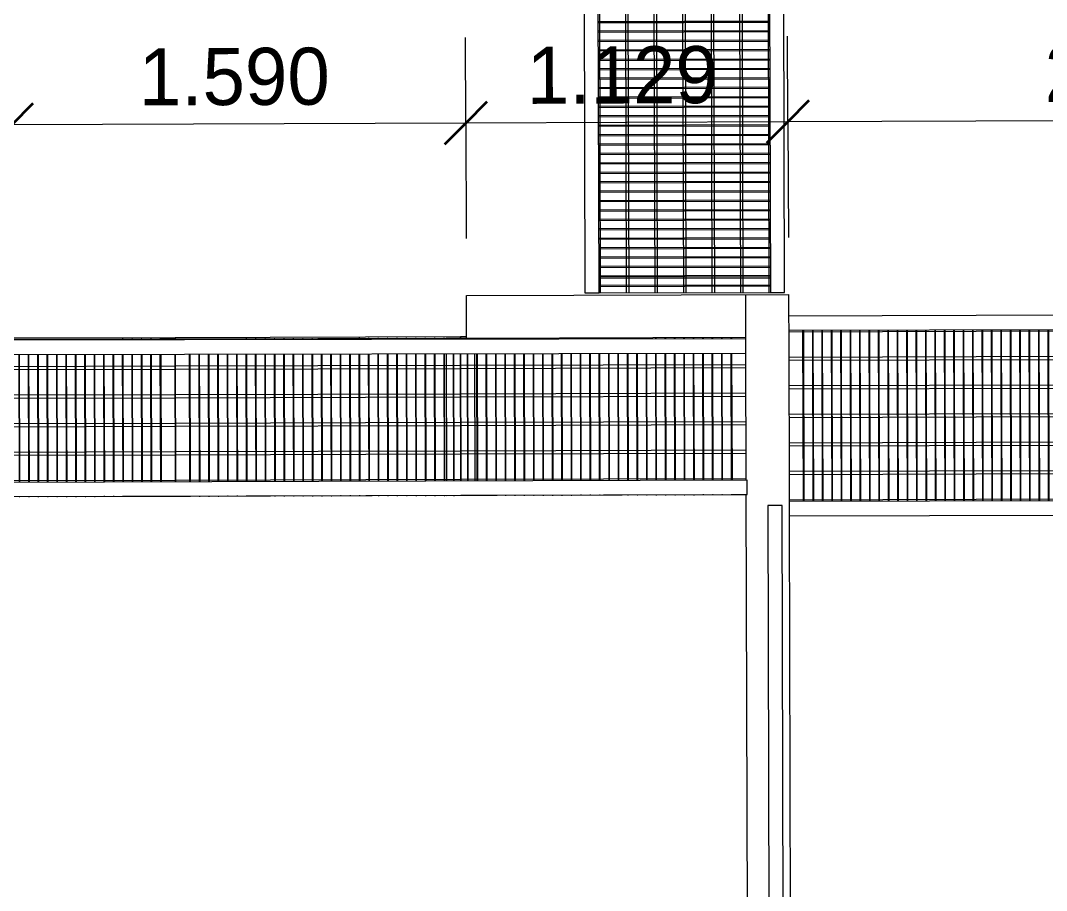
# Model space of a CAD drawing. Header units: metres. Extents: x 3 to 183, y -124 to 10.
# Drawn here: x 39.888 to 43.483, y -103.558 to -100.509 of the extents above; entities that cross this region are included whole.
import ezdxf

# ---------------------------------------------------------------- set-up
doc = ezdxf.new("R2010")
doc.units = ezdxf.units.M
for name, color, linetype, lineweight in [('A-ANNO-DIMS', 7, 'Continuous', 9), ('A-ANNO-DIMS-100', 7, 'Continuous', 9), ('A-FLOR-HRAL', 7, 'Continuous', 9), ('A-GENM', 7, 'Continuous', 9), ('A-WALL', 7, 'Continuous', 9)]:
    doc.layers.add(name, color=color, linetype=linetype, lineweight=lineweight)
doc.styles.add('Century Gothic_2', font='GOTHIC.TTF', dxfattribs={"height": 0.2})
doc.dimstyles.new('C_G_2_0mm', dxfattribs={"dimscale": 0.3048, "dimtxt": 0.208834, "dimasz": 0.492126, "dimexe": 0.984252, "dimexo": 0.656168, "dimgap": 0.032808, "dimtad": 1, "dimdec": 3, "dimrnd": 0.001, "dimzin": 0, "dimdsep": 46, "dimtxsty": 'Century Gothic_2', "dimblk1": 'OBLIQUE', "dimblk2": 'OBLIQUE', "dimsah": 1, "dimcen": 0.09, "dimdle": 0.984252, "dimazin": 2, "dimtfac": 1, "dimtdec": 4, "dimtix": 1, "dimtmove": 0, "dimatfit": 3, "dimfxl": 1, "dimtvp": 1, "dimtolj": 1, "dimtzin": 0, "dimarcsym": 2})

# ---------------------------------------------------------------- blocks, each defined once
blk = doc.blocks.new('Railing - Railing-2148970-NFONDO-ESTANQUE EXT')
at = {"layer": 'A-FLOR-HRAL'}
for p, q in [((-114.1014, -64.7673), (-116.7428, -71.4973)), ((-114.0549, -64.7856), (-114.1014, -64.7673)), ((-116.6962, -71.5156), (-114.0549, -64.7856))]:
    blk.add_line(p, q, dxfattribs=at)
blk = doc.blocks.new('M_RVR_Grating - 0_55 x 1_00-2149178-NFONDO-ESTANQUE EXT')
at = {"layer": 'A-GENM', "color": 253, "true_color": 0xaaaaaa}
for p, q in [((-0.45, 0.275), (-0.5, 0.275)), ((0.5, 0.275), (-0.5, 0.275)), ((-0.447, 0.275), (-0.45, 0.275)), ((-0.414, 0.275), (-0.417, 0.275)), ((-0.381, 0.275), (-0.384, 0.275)), ((-0.348, 0.275), (-0.351, 0.275)), ((-0.315, 0.275), (-0.318, 0.275)), ((-0.282, 0.275), (-0.285, 0.275)), ((-0.249, 0.275), (-0.252, 0.275)), ((-0.216, 0.275), (-0.219, 0.275)), ((-0.183, 0.275), (-0.186, 0.275)), ((-0.15, 0.275), (-0.153, 0.275)), ((-0.117, 0.275), (-0.12, 0.275)), ((-0.084, 0.275), (-0.087, 0.275)), ((-0.051, 0.275), (-0.054, 0.275)), ((-0.018, 0.275), (-0.021, 0.275)), ((0.015, 0.275), (0.012, 0.275)), ((0.048, 0.275), (0.045, 0.275)), ((0.081, 0.275), (0.078, 0.275)), ((0.114, 0.275), (0.111, 0.275)), ((0.147, 0.275), (0.144, 0.275)), ((0.18, 0.275), (0.177, 0.275)), ((0.213, 0.275), (0.21, 0.275)), ((0.246, 0.275), (0.243, 0.275)), ((0.279, 0.275), (0.276, 0.275)), ((0.312, 0.275), (0.309, 0.275)), ((0.345, 0.275), (0.342, 0.275)), ((0.378, 0.275), (0.375, 0.275)), ((0.411, 0.275), (0.408, 0.275)), ((0.444, 0.275), (0.441, 0.275)), ((0.5, 0.275), (0.45, 0.275)), ((0.477, 0.275), (0.474, 0.275)), ((-0.5, 0.22), (0.5, 0.22)), ((-0.45, 0.2249), (-0.45, -0.2204)), ((-0.45, -0.2204), (-0.45, 0.2249)), ((-0.447, -0.2204), (-0.447, 0.2249)), ((-0.417, 0.2249), (-0.417, -0.2204)), ((-0.414, -0.2204), (-0.414, 0.2249)), ((-0.384, 0.2249), (-0.384, -0.2205)), ((-0.381, -0.2205), (-0.381, 0.2249)), ((-0.351, 0.2249), (-0.351, -0.2205)), ((-0.348, -0.2205), (-0.348, 0.2249)), ((-0.318, 0.2249), (-0.318, -0.2205)), ((-0.315, -0.2205), (-0.315, 0.2249)), ((-0.285, 0.2249), (-0.285, -0.2206)), ((-0.282, -0.2206), (-0.282, 0.2249)), ((-0.252, 0.225), (-0.252, -0.2206)), ((-0.249, -0.2206), (-0.249, 0.225)), ((-0.219, 0.225), (-0.219, -0.2206)), ((-0.216, -0.2206), (-0.216, 0.225)), ((-0.186, 0.225), (-0.186, -0.2207)), ((-0.183, -0.2207), (-0.183, 0.225)), ((-0.153, 0.225), (-0.153, -0.2207)), ((-0.15, -0.2207), (-0.15, 0.225)), ((-0.12, 0.225), (-0.12, -0.2207)), ((-0.117, -0.2207), (-0.117, 0.225)), ((-0.087, 0.225), (-0.087, -0.2208)), ((-0.084, -0.2208), (-0.084, 0.225)), ((-0.054, 0.225), (-0.054, -0.2208)), ((-0.051, -0.2208), (-0.051, 0.225)), ((-0.021, 0.225), (-0.021, -0.2208)), ((-0.018, -0.2208), (-0.018, 0.225)), ((0.012, 0.225), (0.012, -0.2209)), ((0.015, -0.2209), (0.015, 0.225)), ((0.045, 0.225), (0.045, -0.2209)), ((0.048, -0.2209), (0.048, 0.225)), ((0.078, 0.225), (0.078, -0.2209)), ((0.081, -0.2209), (0.081, 0.225)), ((0.111, 0.225), (0.111, -0.221)), ((0.114, -0.221), (0.114, 0.225)), ((0.144, 0.225), (0.144, -0.221)), ((0.147, -0.221), (0.147, 0.225)), ((0.177, 0.225), (0.177, -0.221)), ((0.18, -0.221), (0.18, 0.225)), ((0.21, 0.225), (0.21, -0.221)), ((0.213, -0.2211), (0.213, 0.225)), ((0.243, 0.225), (0.243, -0.2211)), ((0.246, -0.2211), (0.246, 0.225)), ((0.276, 0.225), (0.276, -0.2211)), ((0.279, -0.2211), (0.279, 0.225)), ((0.309, 0.225), (0.309, -0.2211)), ((0.312, -0.2211), (0.312, 0.225)), ((0.342, 0.225), (0.342, -0.2212)), ((0.345, -0.2212), (0.345, 0.225)), ((0.375, 0.225), (0.375, -0.2212)), ((0.378, -0.2212), (0.378, 0.225)), ((0.408, 0.225), (0.408, -0.2212)), ((0.411, -0.2212), (0.411, 0.225)), ((0.441, 0.225), (0.441, -0.2213)), ((0.444, -0.2213), (0.444, 0.225)), ((0.45, 0.225), (0.45, -0.2213)), ((0.474, 0.2249), (0.474, -0.2213)), ((0.477, -0.2213), (0.477, 0.2249)), ((0.5, -0.2213), (0.5, 0.2249)), ((0.5, 0.13), (-0.5, 0.13)), ((-0.5, 0.12), (0.5, 0.12)), ((0.5, 0.03), (-0.5, 0.03)), ((-0.5, 0.02), (0.5, 0.02)), ((0.5, -0.07), (-0.5, -0.07)), ((-0.5, -0.08), (0.5, -0.08)), ((0.5, -0.17), (-0.5, -0.17)), ((-0.5, -0.18), (0.5, -0.18)), ((-0.45, -0.2704), (-0.45, -0.275)), ((-0.45, -0.275), (-0.45, -0.2704)), ((-0.447, -0.275), (-0.447, -0.2704)), ((-0.417, -0.2704), (-0.417, -0.275)), ((-0.414, -0.275), (-0.414, -0.2704)), ((-0.384, -0.2705), (-0.384, -0.275)), ((-0.381, -0.275), (-0.381, -0.2705)), ((-0.351, -0.2705), (-0.351, -0.275)), ((-0.348, -0.275), (-0.348, -0.2705)), ((-0.318, -0.2705), (-0.318, -0.275)), ((-0.315, -0.275), (-0.315, -0.2705)), ((-0.285, -0.2706), (-0.285, -0.275)), ((-0.282, -0.275), (-0.282, -0.2706)), ((-0.252, -0.2706), (-0.252, -0.275)), ((-0.249, -0.275), (-0.249, -0.2706)), ((-0.219, -0.2706), (-0.219, -0.275)), ((-0.216, -0.275), (-0.216, -0.2706)), ((-0.186, -0.2707), (-0.186, -0.275)), ((-0.183, -0.275), (-0.183, -0.2707)), ((-0.153, -0.2707), (-0.153, -0.275)), ((-0.15, -0.275), (-0.15, -0.2707)), ((-0.12, -0.2707), (-0.12, -0.275)), ((-0.117, -0.275), (-0.117, -0.2707)), ((-0.087, -0.2708), (-0.087, -0.275)), ((-0.084, -0.275), (-0.084, -0.2708)), ((-0.054, -0.2708), (-0.054, -0.275)), ((-0.051, -0.275), (-0.051, -0.2708)), ((-0.021, -0.2708), (-0.021, -0.275)), ((-0.018, -0.275), (-0.018, -0.2708)), ((0.012, -0.2709), (0.012, -0.275)), ((0.015, -0.275), (0.015, -0.2709)), ((0.045, -0.2709), (0.045, -0.275)), ((0.048, -0.275), (0.048, -0.2709)), ((0.078, -0.2709), (0.078, -0.275)), ((0.081, -0.275), (0.081, -0.2709)), ((0.111, -0.271), (0.111, -0.275)), ((0.114, -0.275), (0.114, -0.271)), ((0.144, -0.271), (0.144, -0.275)), ((0.147, -0.275), (0.147, -0.271)), ((0.177, -0.271), (0.177, -0.275)), ((0.18, -0.275), (0.18, -0.271)), ((0.21, -0.271), (0.21, -0.275)), ((0.213, -0.275), (0.213, -0.2711)), ((0.243, -0.2711), (0.243, -0.275)), ((0.246, -0.275), (0.246, -0.2711)), ((0.276, -0.2711), (0.276, -0.275)), ((0.279, -0.275), (0.279, -0.2711)), ((0.309, -0.2711), (0.309, -0.275)), ((0.312, -0.275), (0.312, -0.2711)), ((0.342, -0.2712), (0.342, -0.275)), ((0.345, -0.275), (0.345, -0.2712)), ((0.375, -0.2712), (0.375, -0.275)), ((0.378, -0.275), (0.378, -0.2712)), ((0.408, -0.2712), (0.408, -0.275)), ((0.411, -0.275), (0.411, -0.2712)), ((0.441, -0.2713), (0.441, -0.275)), ((0.444, -0.275), (0.444, -0.2713)), ((0.45, -0.2713), (0.45, -0.275)), ((0.474, -0.2713), (0.474, -0.275)), ((0.477, -0.275), (0.477, -0.2713)), ((0.4787, -0.275), (0.5, -0.275)), ((0.4787, -0.275), (0.5, -0.275)), ((0.4787, -0.28), (0.5, -0.28)), ((0.5, -0.275), (0.5, -0.2713)), ((0.5, -0.275), (0.5, -0.2713)), ((0.5, -0.28), (0.5, -0.275))]:
    blk.add_line(p, q, dxfattribs=at)
blk = doc.blocks.new('M_RVR_Grating - 0_55 x 1_00-2149426-NFONDO-ESTANQUE EXT')
at = {"layer": 'A-GENM', "color": 253, "true_color": 0xaaaaaa}
for p, q in [((0.5, 0.28), (-0.5, 0.28)), ((-0.5, 0.28), (-0.5, 0.275)), ((-0.45, 0.275), (-0.5, 0.275)), ((-0.5, 0.275), (-0.5, 0.2723)), ((0.5, 0.275), (-0.5, 0.275)), ((-0.5, 0.275), (-0.5, 0.2723)), ((-0.447, 0.275), (-0.45, 0.275)), ((-0.45, 0.275), (-0.45, 0.2722)), ((-0.45, 0.2722), (-0.45, 0.275)), ((-0.447, 0.2722), (-0.447, 0.275)), ((-0.414, 0.275), (-0.417, 0.275)), ((-0.417, 0.275), (-0.417, 0.2722)), ((-0.414, 0.2722), (-0.414, 0.275)), ((-0.381, 0.275), (-0.384, 0.275)), ((-0.384, 0.275), (-0.384, 0.2722)), ((-0.381, 0.2722), (-0.381, 0.275)), ((-0.348, 0.275), (-0.351, 0.275)), ((-0.351, 0.275), (-0.351, 0.2721)), ((-0.348, 0.2721), (-0.348, 0.275)), ((-0.315, 0.275), (-0.318, 0.275)), ((-0.318, 0.275), (-0.318, 0.2721)), ((-0.315, 0.2721), (-0.315, 0.275)), ((-0.282, 0.275), (-0.285, 0.275)), ((-0.285, 0.275), (-0.285, 0.2721)), ((-0.282, 0.2721), (-0.282, 0.275)), ((-0.249, 0.275), (-0.252, 0.275)), ((-0.252, 0.275), (-0.252, 0.2721)), ((-0.249, 0.2721), (-0.249, 0.275)), ((-0.216, 0.275), (-0.219, 0.275)), ((-0.219, 0.275), (-0.219, 0.272)), ((-0.216, 0.272), (-0.216, 0.275)), ((-0.183, 0.275), (-0.186, 0.275)), ((-0.186, 0.275), (-0.186, 0.272)), ((-0.183, 0.272), (-0.183, 0.275)), ((-0.15, 0.275), (-0.153, 0.275)), ((-0.153, 0.275), (-0.153, 0.272)), ((-0.15, 0.272), (-0.15, 0.275)), ((-0.117, 0.275), (-0.12, 0.275)), ((-0.12, 0.275), (-0.12, 0.2719)), ((-0.117, 0.2719), (-0.117, 0.275)), ((-0.084, 0.275), (-0.087, 0.275)), ((-0.087, 0.275), (-0.087, 0.2719)), ((-0.084, 0.2719), (-0.084, 0.275)), ((-0.051, 0.275), (-0.054, 0.275)), ((-0.054, 0.275), (-0.054, 0.2719)), ((-0.051, 0.2719), (-0.051, 0.275)), ((-0.018, 0.275), (-0.021, 0.275)), ((-0.021, 0.275), (-0.021, 0.2718)), ((-0.018, 0.2718), (-0.018, 0.275)), ((0.015, 0.275), (0.012, 0.275)), ((0.012, 0.275), (0.012, 0.2718)), ((0.015, 0.2718), (0.015, 0.275)), ((0.048, 0.275), (0.045, 0.275)), ((0.045, 0.275), (0.045, 0.2718)), ((0.048, 0.2718), (0.048, 0.275)), ((0.081, 0.275), (0.078, 0.275)), ((0.078, 0.275), (0.078, 0.2717)), ((0.081, 0.2717), (0.081, 0.275)), ((0.114, 0.275), (0.111, 0.275)), ((0.111, 0.275), (0.111, 0.2717)), ((0.114, 0.2717), (0.114, 0.275)), ((0.147, 0.275), (0.144, 0.275)), ((0.144, 0.275), (0.144, 0.2717)), ((0.147, 0.2717), (0.147, 0.275)), ((0.18, 0.275), (0.177, 0.275)), ((0.177, 0.275), (0.177, 0.2716)), ((0.18, 0.2716), (0.18, 0.275)), ((0.213, 0.275), (0.21, 0.275)), ((0.21, 0.275), (0.21, 0.2716)), ((0.213, 0.2716), (0.213, 0.275)), ((0.246, 0.275), (0.243, 0.275)), ((0.243, 0.275), (0.243, 0.2716)), ((0.246, 0.2716), (0.246, 0.275)), ((0.279, 0.275), (0.276, 0.275)), ((0.276, 0.275), (0.276, 0.2715)), ((0.279, 0.2715), (0.279, 0.275)), ((0.312, 0.275), (0.309, 0.275)), ((0.309, 0.275), (0.309, 0.2715)), ((0.312, 0.2715), (0.312, 0.275)), ((0.345, 0.275), (0.342, 0.275)), ((0.342, 0.275), (0.342, 0.2715)), ((0.345, 0.2715), (0.345, 0.275)), ((0.378, 0.275), (0.375, 0.275)), ((0.375, 0.275), (0.375, 0.2714)), ((0.378, 0.2714), (0.378, 0.275)), ((0.411, 0.275), (0.408, 0.275)), ((0.408, 0.275), (0.408, 0.2714)), ((0.411, 0.2714), (0.411, 0.275)), ((0.444, 0.275), (0.441, 0.275)), ((0.441, 0.275), (0.441, 0.2714)), ((0.444, 0.2714), (0.444, 0.275)), ((0.5, 0.275), (0.45, 0.275)), ((0.45, 0.275), (0.45, 0.2714)), ((0.477, 0.275), (0.474, 0.275)), ((0.474, 0.275), (0.474, 0.2714)), ((0.477, 0.2713), (0.477, 0.275)), ((0.5, 0.275), (0.5, 0.28)), ((0.5, 0.2713), (0.5, 0.275)), ((0.5, 0.2713), (0.5, 0.275)), ((-0.5, 0.2223), (-0.5, -0.2249)), ((-0.45, 0.2222), (-0.45, -0.2249)), ((-0.45, -0.2249), (-0.45, 0.2222)), ((-0.447, -0.2249), (-0.447, 0.2222)), ((-0.417, 0.2222), (-0.417, -0.2249)), ((-0.414, -0.2249), (-0.414, 0.2222)), ((-0.384, 0.2222), (-0.384, -0.2249)), ((-0.381, -0.2249), (-0.381, 0.2222)), ((-0.351, 0.2221), (-0.351, -0.2249)), ((-0.348, -0.2249), (-0.348, 0.2221)), ((-0.318, 0.2221), (-0.318, -0.2249)), ((-0.315, -0.2249), (-0.315, 0.2221)), ((-0.285, 0.2221), (-0.285, -0.2249)), ((-0.282, -0.2249), (-0.282, 0.2221)), ((-0.252, 0.2221), (-0.252, -0.2249)), ((-0.249, -0.2249), (-0.249, 0.2221)), ((-0.219, 0.222), (-0.219, -0.2249)), ((-0.216, -0.2249), (-0.216, 0.222)), ((-0.186, 0.222), (-0.186, -0.2249)), ((-0.183, -0.2249), (-0.183, 0.222)), ((-0.153, 0.222), (-0.153, -0.2249)), ((-0.15, -0.2249), (-0.15, 0.222)), ((-0.12, 0.2219), (-0.12, -0.2249)), ((-0.117, -0.2249), (-0.117, 0.2219)), ((-0.087, 0.2219), (-0.087, -0.2249)), ((-0.084, -0.2249), (-0.084, 0.2219)), ((-0.054, 0.2219), (-0.054, -0.2249)), ((-0.051, -0.2249), (-0.051, 0.2219)), ((-0.021, 0.2218), (-0.021, -0.2249)), ((-0.018, -0.2249), (-0.018, 0.2218)), ((0.012, 0.2218), (0.012, -0.2249)), ((0.015, -0.2249), (0.015, 0.2218)), ((0.045, 0.2218), (0.045, -0.2249)), ((0.048, -0.2249), (0.048, 0.2218)), ((0.078, 0.2217), (0.078, -0.2249)), ((0.081, -0.2249), (0.081, 0.2217)), ((0.111, 0.2217), (0.111, -0.2249)), ((0.114, -0.2249), (0.114, 0.2217)), ((0.144, 0.2217), (0.144, -0.2249)), ((0.147, -0.2249), (0.147, 0.2217)), ((0.177, 0.2216), (0.177, -0.2249)), ((0.18, -0.2249), (0.18, 0.2216)), ((0.21, 0.2216), (0.21, -0.2249)), ((0.213, -0.2249), (0.213, 0.2216)), ((0.243, 0.2216), (0.243, -0.2249)), ((0.246, -0.2249), (0.246, 0.2216)), ((0.276, 0.2215), (0.276, -0.2249)), ((0.279, -0.2249), (0.279, 0.2215)), ((0.309, 0.2215), (0.309, -0.2249)), ((0.312, -0.2249), (0.312, 0.2215)), ((0.342, 0.2215), (0.342, -0.2249)), ((0.345, -0.2249), (0.345, 0.2215)), ((0.375, 0.2214), (0.375, -0.2249)), ((0.378, -0.2249), (0.378, 0.2214)), ((0.408, 0.2214), (0.408, -0.2249)), ((0.411, -0.2249), (0.411, 0.2214)), ((0.441, 0.2214), (0.441, -0.2249)), ((0.444, -0.2249), (0.444, 0.2214)), ((0.45, 0.2214), (0.45, -0.2249)), ((0.474, 0.2214), (0.474, -0.2249)), ((0.477, -0.2249), (0.477, 0.2213)), ((0.5, -0.2249), (0.5, 0.2213)), ((0.5, 0.18), (-0.5, 0.18)), ((-0.5, 0.17), (0.5, 0.17)), ((0.5, 0.08), (-0.5, 0.08)), ((-0.5, 0.07), (0.5, 0.07)), ((0.5, -0.02), (-0.5, -0.02)), ((-0.5, -0.03), (0.5, -0.03)), ((0.5, -0.12), (-0.5, -0.12)), ((-0.5, -0.13), (0.5, -0.13)), ((0.5, -0.22), (-0.5, -0.22)), ((-0.5, -0.275), (-0.45, -0.275)), ((-0.5, -0.275), (0.5, -0.275)), ((-0.45, -0.275), (-0.447, -0.275)), ((-0.417, -0.275), (-0.414, -0.275)), ((-0.384, -0.275), (-0.381, -0.275)), ((-0.351, -0.275), (-0.348, -0.275)), ((-0.318, -0.275), (-0.315, -0.275)), ((-0.285, -0.275), (-0.282, -0.275)), ((-0.252, -0.275), (-0.249, -0.275)), ((-0.219, -0.275), (-0.216, -0.275)), ((-0.186, -0.275), (-0.183, -0.275)), ((-0.153, -0.275), (-0.15, -0.275)), ((-0.12, -0.275), (-0.117, -0.275)), ((-0.087, -0.275), (-0.084, -0.275)), ((-0.054, -0.275), (-0.051, -0.275)), ((-0.021, -0.275), (-0.018, -0.275)), ((0.012, -0.275), (0.015, -0.275)), ((0.045, -0.275), (0.048, -0.275)), ((0.078, -0.275), (0.081, -0.275)), ((0.111, -0.275), (0.114, -0.275)), ((0.144, -0.275), (0.147, -0.275)), ((0.177, -0.275), (0.18, -0.275)), ((0.21, -0.275), (0.213, -0.275)), ((0.243, -0.275), (0.246, -0.275)), ((0.276, -0.275), (0.279, -0.275)), ((0.309, -0.275), (0.312, -0.275)), ((0.342, -0.275), (0.345, -0.275)), ((0.375, -0.275), (0.378, -0.275)), ((0.408, -0.275), (0.411, -0.275)), ((0.441, -0.275), (0.444, -0.275)), ((0.45, -0.275), (0.5, -0.275)), ((0.474, -0.275), (0.477, -0.275))]:
    blk.add_line(p, q, dxfattribs=at)
blk = doc.blocks.new('M_RVR_Grating - 0_55 x 1_00-V36-NFONDO-ESTANQUE EXT')
at = {"layer": 'A-GENM', "color": 253, "true_color": 0xaaaaaa}
for p, q in [((-0.45, 0.275), (-0.5, 0.275)), ((0.5, 0.275), (-0.5, 0.275)), ((-0.447, 0.275), (-0.45, 0.275)), ((-0.414, 0.275), (-0.417, 0.275)), ((-0.381, 0.275), (-0.384, 0.275)), ((-0.348, 0.275), (-0.351, 0.275)), ((-0.315, 0.275), (-0.318, 0.275)), ((-0.282, 0.275), (-0.285, 0.275)), ((-0.249, 0.275), (-0.252, 0.275)), ((-0.216, 0.275), (-0.219, 0.275)), ((-0.183, 0.275), (-0.186, 0.275)), ((-0.15, 0.275), (-0.153, 0.275)), ((-0.117, 0.275), (-0.12, 0.275)), ((-0.084, 0.275), (-0.087, 0.275)), ((-0.051, 0.275), (-0.054, 0.275)), ((-0.018, 0.275), (-0.021, 0.275)), ((0.015, 0.275), (0.012, 0.275)), ((0.048, 0.275), (0.045, 0.275)), ((0.081, 0.275), (0.078, 0.275)), ((0.114, 0.275), (0.111, 0.275)), ((0.147, 0.275), (0.144, 0.275)), ((0.18, 0.275), (0.177, 0.275)), ((0.213, 0.275), (0.21, 0.275)), ((0.246, 0.275), (0.243, 0.275)), ((0.279, 0.275), (0.276, 0.275)), ((0.312, 0.275), (0.309, 0.275)), ((0.345, 0.275), (0.342, 0.275)), ((0.378, 0.275), (0.375, 0.275)), ((0.411, 0.275), (0.408, 0.275)), ((0.444, 0.275), (0.441, 0.275)), ((0.5, 0.275), (0.45, 0.275)), ((0.477, 0.275), (0.474, 0.275)), ((-0.5, 0.2249), (-0.5, -0.2223)), ((-0.5, 0.22), (0.5, 0.22)), ((-0.45, 0.2249), (-0.45, -0.2223)), ((-0.45, -0.2223), (-0.45, 0.2249)), ((-0.447, -0.2223), (-0.447, 0.2249)), ((-0.417, 0.2249), (-0.417, -0.2224)), ((-0.414, -0.2224), (-0.414, 0.2249)), ((-0.384, 0.2249), (-0.384, -0.2224)), ((-0.381, -0.2224), (-0.381, 0.2249)), ((-0.351, 0.2249), (-0.351, -0.2224)), ((-0.348, -0.2224), (-0.348, 0.2249)), ((-0.318, 0.2249), (-0.318, -0.2225)), ((-0.315, -0.2225), (-0.315, 0.2249)), ((-0.285, 0.2249), (-0.285, -0.2225)), ((-0.282, -0.2225), (-0.282, 0.2249)), ((-0.252, 0.2249), (-0.252, -0.2225)), ((-0.249, -0.2225), (-0.249, 0.2249)), ((-0.219, 0.2249), (-0.219, -0.2226)), ((-0.216, -0.2226), (-0.216, 0.2249)), ((-0.186, 0.2249), (-0.186, -0.2226)), ((-0.183, -0.2226), (-0.183, 0.2249)), ((-0.153, 0.2249), (-0.153, -0.2226)), ((-0.15, -0.2226), (-0.15, 0.2249)), ((-0.12, 0.2249), (-0.12, -0.2227)), ((-0.117, -0.2227), (-0.117, 0.2249)), ((-0.087, 0.2249), (-0.087, -0.2227)), ((-0.084, -0.2227), (-0.084, 0.2249)), ((-0.054, 0.2249), (-0.054, -0.2227)), ((-0.051, -0.2227), (-0.051, 0.2249)), ((-0.021, 0.2249), (-0.021, -0.2228)), ((-0.018, -0.2228), (-0.018, 0.2249)), ((0.012, 0.2249), (0.012, -0.2228)), ((0.015, -0.2228), (0.015, 0.2249)), ((0.045, 0.2249), (0.045, -0.2228)), ((0.048, -0.2228), (0.048, 0.2249)), ((0.078, 0.2249), (0.078, -0.2228)), ((0.081, -0.2229), (0.081, 0.2249)), ((0.111, 0.2249), (0.111, -0.2229)), ((0.114, -0.2229), (0.114, 0.2249)), ((0.144, 0.2249), (0.144, -0.2229)), ((0.147, -0.2229), (0.147, 0.2249)), ((0.177, 0.2249), (0.177, -0.2229)), ((0.18, -0.2229), (0.18, 0.2249)), ((0.21, 0.2249), (0.21, -0.223)), ((0.213, -0.223), (0.213, 0.2249)), ((0.243, 0.2249), (0.243, -0.223)), ((0.246, -0.223), (0.246, 0.2249)), ((0.276, 0.2249), (0.276, -0.223)), ((0.279, -0.223), (0.279, 0.2249)), ((0.309, 0.2249), (0.309, -0.2231)), ((0.312, -0.2231), (0.312, 0.2249)), ((0.342, 0.2249), (0.342, -0.2231)), ((0.345, -0.2231), (0.345, 0.2249)), ((0.375, 0.2249), (0.375, -0.2231)), ((0.378, -0.2231), (0.378, 0.2249)), ((0.408, 0.2249), (0.408, -0.2232)), ((0.411, -0.2232), (0.411, 0.2249)), ((0.441, 0.2249), (0.441, -0.2232)), ((0.444, -0.2232), (0.444, 0.2249)), ((0.45, 0.2249), (0.45, -0.2232)), ((0.474, 0.2249), (0.474, -0.2232)), ((0.477, -0.2232), (0.477, 0.2249)), ((0.5, -0.2233), (0.5, 0.2249)), ((0.5, 0.13), (-0.5, 0.13)), ((-0.5, 0.12), (0.5, 0.12)), ((0.5, 0.03), (-0.5, 0.03)), ((-0.5, 0.02), (0.5, 0.02)), ((0.5, -0.07), (-0.5, -0.07)), ((-0.5, -0.08), (0.5, -0.08)), ((0.5, -0.17), (-0.5, -0.17)), ((-0.5, -0.18), (0.5, -0.18)), ((-0.5, -0.2723), (-0.5, -0.275)), ((-0.5, -0.2723), (-0.5, -0.275)), ((-0.5, -0.275), (-0.5, -0.28)), ((-0.5, -0.275), (-0.45, -0.275)), ((-0.5, -0.275), (0.0683, -0.275)), ((-0.5, -0.28), (0.0683, -0.28)), ((-0.45, -0.2723), (-0.45, -0.275)), ((-0.45, -0.275), (-0.45, -0.2723)), ((-0.45, -0.275), (-0.447, -0.275)), ((-0.447, -0.275), (-0.447, -0.2723)), ((-0.417, -0.2724), (-0.417, -0.275)), ((-0.417, -0.275), (-0.414, -0.275)), ((-0.414, -0.275), (-0.414, -0.2724)), ((-0.384, -0.2724), (-0.384, -0.275)), ((-0.384, -0.275), (-0.381, -0.275)), ((-0.381, -0.275), (-0.381, -0.2724)), ((-0.351, -0.2724), (-0.351, -0.275)), ((-0.351, -0.275), (-0.348, -0.275)), ((-0.348, -0.275), (-0.348, -0.2724)), ((-0.318, -0.2725), (-0.318, -0.275)), ((-0.318, -0.275), (-0.315, -0.275)), ((-0.315, -0.275), (-0.315, -0.2725)), ((-0.285, -0.2725), (-0.285, -0.275)), ((-0.285, -0.275), (-0.282, -0.275)), ((-0.282, -0.275), (-0.282, -0.2725)), ((-0.252, -0.2725), (-0.252, -0.275)), ((-0.252, -0.275), (-0.249, -0.275)), ((-0.249, -0.275), (-0.249, -0.2725)), ((-0.219, -0.2726), (-0.219, -0.275)), ((-0.219, -0.275), (-0.216, -0.275)), ((-0.216, -0.275), (-0.216, -0.2726)), ((-0.186, -0.2726), (-0.186, -0.275)), ((-0.186, -0.275), (-0.183, -0.275)), ((-0.183, -0.275), (-0.183, -0.2726)), ((-0.153, -0.2726), (-0.153, -0.275)), ((-0.153, -0.275), (-0.15, -0.275)), ((-0.15, -0.275), (-0.15, -0.2726)), ((-0.12, -0.2727), (-0.12, -0.275)), ((-0.12, -0.275), (-0.117, -0.275)), ((-0.117, -0.275), (-0.117, -0.2727)), ((-0.087, -0.2727), (-0.087, -0.275)), ((-0.087, -0.275), (-0.084, -0.275)), ((-0.084, -0.275), (-0.084, -0.2727)), ((-0.054, -0.2727), (-0.054, -0.275)), ((-0.054, -0.275), (-0.051, -0.275)), ((-0.051, -0.275), (-0.051, -0.2727)), ((-0.021, -0.2728), (-0.021, -0.275)), ((-0.021, -0.275), (-0.018, -0.275)), ((-0.018, -0.275), (-0.018, -0.2728)), ((0.012, -0.2728), (0.012, -0.275)), ((0.012, -0.275), (0.015, -0.275)), ((0.015, -0.275), (0.015, -0.2728)), ((0.045, -0.2728), (0.045, -0.275)), ((0.045, -0.275), (0.048, -0.275)), ((0.048, -0.275), (0.048, -0.2728)), ((0.078, -0.2728), (0.078, -0.2749)), ((0.081, -0.2749), (0.081, -0.2729)), ((0.111, -0.2729), (0.111, -0.2747)), ((0.114, -0.2747), (0.114, -0.2729)), ((0.144, -0.2729), (0.144, -0.2745)), ((0.147, -0.2745), (0.147, -0.2729)), ((0.177, -0.2729), (0.177, -0.2743)), ((0.18, -0.2743), (0.18, -0.2729))]:
    blk.add_line(p, q, dxfattribs=at)
blk = doc.blocks.new('M_RVR_Grating - 0_70 x 1_00-2149602-NFONDO-ESTANQUE EXT')
at = {"layer": 'A-GENM', "color": 253, "true_color": 0xaaaaaa}
for p, q in [((-0.5, 0.3), (-0.5, -0.3)), ((-0.5, 0.295), (0.5, 0.295)), ((-0.45, 0.3), (-0.45, -0.3)), ((-0.45, -0.3), (-0.45, 0.3)), ((-0.447, -0.3), (-0.447, 0.3)), ((-0.417, 0.3), (-0.417, -0.3)), ((-0.414, -0.3), (-0.414, 0.3)), ((-0.384, 0.3), (-0.384, -0.3)), ((-0.381, -0.3), (-0.381, 0.3)), ((-0.351, 0.3), (-0.351, -0.3)), ((-0.348, -0.3), (-0.348, 0.3)), ((-0.318, 0.3), (-0.318, -0.3)), ((-0.315, -0.3), (-0.315, 0.3)), ((-0.285, 0.3), (-0.285, -0.3)), ((-0.282, -0.3), (-0.282, 0.3)), ((-0.252, 0.3), (-0.252, -0.3)), ((-0.249, -0.3), (-0.249, 0.3)), ((-0.219, 0.3), (-0.219, -0.3)), ((-0.216, -0.3), (-0.216, 0.3)), ((-0.186, 0.3), (-0.186, -0.3)), ((-0.183, -0.3), (-0.183, 0.3)), ((-0.153, 0.3), (-0.153, -0.3)), ((-0.15, -0.3), (-0.15, 0.3)), ((-0.12, 0.3), (-0.12, -0.3)), ((-0.117, -0.3), (-0.117, 0.3)), ((-0.087, 0.3), (-0.087, -0.3)), ((-0.084, -0.3), (-0.084, 0.3)), ((-0.054, 0.3), (-0.054, -0.3)), ((-0.051, -0.3), (-0.051, 0.3)), ((-0.021, 0.3), (-0.021, -0.3)), ((-0.018, -0.3), (-0.018, 0.3)), ((0.012, 0.3), (0.012, -0.3)), ((0.015, -0.3), (0.015, 0.3)), ((0.045, 0.3), (0.045, -0.3)), ((0.048, -0.3), (0.048, 0.3)), ((0.078, 0.3), (0.078, -0.3)), ((0.081, -0.3), (0.081, 0.3)), ((0.111, 0.3), (0.111, -0.3)), ((0.114, -0.3), (0.114, 0.3)), ((0.144, 0.3), (0.144, -0.3)), ((0.147, -0.3), (0.147, 0.3)), ((0.177, 0.3), (0.177, -0.3)), ((0.18, -0.3), (0.18, 0.3)), ((0.21, 0.3), (0.21, -0.3)), ((0.213, -0.3), (0.213, 0.3)), ((0.243, 0.3), (0.243, -0.3)), ((0.246, -0.3), (0.246, 0.3)), ((0.276, 0.3), (0.276, -0.3)), ((0.279, -0.3), (0.279, 0.3)), ((0.309, 0.3), (0.309, -0.3)), ((0.312, -0.3), (0.312, 0.3)), ((0.342, 0.3), (0.342, -0.3001)), ((0.345, -0.3001), (0.345, 0.3)), ((0.375, 0.3), (0.375, -0.3)), ((0.378, -0.3), (0.378, 0.3)), ((0.408, 0.3), (0.408, -0.3)), ((0.411, -0.3), (0.411, 0.3)), ((0.441, 0.3), (0.441, -0.3)), ((0.444, -0.3), (0.444, 0.3)), ((0.45, 0.3), (0.45, -0.3)), ((0.474, 0.3), (0.474, -0.3)), ((0.477, -0.3), (0.477, 0.3)), ((0.5, -0.3), (0.5, 0.3)), ((0.5, 0.205), (-0.5, 0.205)), ((-0.5, 0.195), (0.5, 0.195)), ((0.5, 0.105), (-0.5, 0.105)), ((-0.5, 0.095), (0.5, 0.095)), ((0.5, 0.005), (-0.5, 0.005)), ((-0.5, -0.005), (0.5, -0.005)), ((0.5, -0.095), (-0.5, -0.095)), ((-0.5, -0.105), (0.5, -0.105)), ((0.5, -0.195), (-0.5, -0.195)), ((-0.5, -0.205), (0.5, -0.205)), ((0.5, -0.295), (-0.5, -0.295))]:
    blk.add_line(p, q, dxfattribs=at)
blk = doc.blocks.new('M_RVR_Grating - 0_70 x 1_00-V45-NFONDO-ESTANQUE EXT')
at = {"layer": 'A-GENM', "color": 253, "true_color": 0xaaaaaa}
for p, q in [((-0.5, 0.295), (0.5, 0.295)), ((-0.45, 0.3), (-0.45, -0.3)), ((-0.45, -0.3), (-0.45, 0.3)), ((-0.447, -0.3), (-0.447, 0.3)), ((-0.417, 0.3), (-0.417, -0.3)), ((-0.414, -0.3), (-0.414, 0.3)), ((-0.384, 0.3), (-0.384, -0.3)), ((-0.381, -0.3), (-0.381, 0.3)), ((-0.351, 0.3), (-0.351, -0.3)), ((-0.348, -0.3), (-0.348, 0.3)), ((-0.318, 0.3), (-0.318, -0.3)), ((-0.315, -0.3), (-0.315, 0.3)), ((-0.285, 0.3), (-0.285, -0.3)), ((-0.282, -0.3), (-0.282, 0.3)), ((-0.252, 0.3), (-0.252, -0.3)), ((-0.249, -0.3), (-0.249, 0.3)), ((-0.219, 0.3), (-0.219, -0.3)), ((-0.216, -0.3), (-0.216, 0.3)), ((-0.186, 0.3), (-0.186, -0.3)), ((-0.183, -0.3), (-0.183, 0.3)), ((-0.153, 0.3), (-0.153, -0.3)), ((-0.15, -0.3), (-0.15, 0.3)), ((-0.12, 0.3), (-0.12, -0.3)), ((-0.117, -0.3), (-0.117, 0.3)), ((-0.087, 0.3), (-0.087, -0.3)), ((-0.084, -0.3), (-0.084, 0.3)), ((-0.054, 0.3), (-0.054, -0.3)), ((-0.051, -0.3), (-0.051, 0.3)), ((-0.021, 0.3), (-0.021, -0.3)), ((-0.018, -0.3), (-0.018, 0.3)), ((0.012, 0.3), (0.012, -0.3)), ((0.015, -0.3), (0.015, 0.3)), ((0.045, 0.3), (0.045, -0.3)), ((0.048, -0.3), (0.048, 0.3)), ((0.078, 0.3), (0.078, -0.3)), ((0.081, -0.3), (0.081, 0.3)), ((0.111, 0.3), (0.111, -0.3)), ((0.114, -0.3), (0.114, 0.3)), ((0.144, 0.3), (0.144, -0.3)), ((0.147, -0.3), (0.147, 0.3)), ((0.177, 0.3), (0.177, -0.3)), ((0.18, -0.3), (0.18, 0.3)), ((0.21, 0.3), (0.21, -0.3)), ((0.213, -0.3), (0.213, 0.3)), ((0.243, 0.3), (0.243, -0.3)), ((0.246, -0.3), (0.246, 0.3)), ((0.276, 0.3), (0.276, -0.3)), ((0.279, -0.3), (0.279, 0.3)), ((0.309, 0.3), (0.309, -0.3)), ((0.312, -0.3), (0.312, 0.3)), ((0.342, 0.3), (0.342, -0.3)), ((0.345, -0.3), (0.345, 0.3)), ((0.375, 0.3), (0.375, -0.3)), ((0.378, -0.3), (0.378, 0.3)), ((0.408, 0.3), (0.408, -0.3)), ((0.411, -0.3), (0.411, 0.3)), ((0.441, 0.3), (0.441, -0.3)), ((0.444, -0.3), (0.444, 0.3)), ((0.45, 0.3), (0.45, -0.3)), ((0.474, 0.3), (0.474, -0.3)), ((0.477, -0.3), (0.477, 0.3)), ((0.5, -0.3), (0.5, 0.3)), ((0.5, 0.205), (-0.5, 0.205)), ((-0.5, 0.195), (0.5, 0.195)), ((0.5, 0.105), (-0.5, 0.105)), ((-0.5, 0.095), (0.5, 0.095)), ((0.5, 0.005), (-0.5, 0.005)), ((-0.5, -0.005), (0.5, -0.005)), ((0.5, -0.095), (-0.5, -0.095)), ((-0.5, -0.105), (0.5, -0.105)), ((0.5, -0.195), (-0.5, -0.195)), ((-0.5, -0.205), (0.5, -0.205)), ((0.5, -0.295), (-0.5, -0.295))]:
    blk.add_line(p, q, dxfattribs=at)
blk = doc.blocks.new('Railing - Railing-2150070-NFONDO-ESTANQUE EXT')
at = {"layer": 'A-FLOR-HRAL'}
for p, q in [((-113.958, -64.1966), (-124.129, -60.1934)), ((-124.1472, -60.24), (-113.9763, -64.2431)), ((-113.9763, -64.2431), (-113.958, -64.1966))]:
    blk.add_line(p, q, dxfattribs=at)
blk = doc.blocks.new('Railing - Railing-2150103-NFONDO-ESTANQUE EXT')
at = {"layer": 'A-FLOR-HRAL'}
for p, q in [((-113.7893, -64.1772), (-113.8075, -64.2238)), ((-111.4696, -65.0877), (-113.7893, -64.1772)), ((-113.8075, -64.2238), (-111.4878, -65.1342)), ((-111.4878, -65.1342), (-111.4696, -65.0877))]:
    blk.add_line(p, q, dxfattribs=at)
blk = doc.blocks.new('Railing - Railing-2150118-NFONDO-ESTANQUE EXT')
at = {"layer": 'A-FLOR-HRAL'}
for p, q in [((-114.0267, -64.7823), (-114.045, -64.8289)), ((-111.707, -65.6927), (-114.0267, -64.7823)), ((-114.045, -64.8289), (-111.7253, -65.7393)), ((-111.7253, -65.7393), (-111.707, -65.6927))]:
    blk.add_line(p, q, dxfattribs=at)
blk = doc.blocks.new('Railing - Railing-2150129-NFONDO-ESTANQUE EXT')
at = {"layer": 'A-FLOR-HRAL'}
for p, q in [((-112.9042, -61.7478), (-113.8182, -64.0768)), ((-112.8576, -61.766), (-112.9042, -61.7478)), ((-113.7717, -64.095), (-112.8576, -61.766)), ((-113.8182, -64.0768), (-113.7717, -64.095))]:
    blk.add_line(p, q, dxfattribs=at)
blk = doc.blocks.new('Railing - Railing-2150144-NFONDO-ESTANQUE EXT')
at = {"layer": 'A-FLOR-HRAL'}
for p, q in [((-113.5092, -61.5103), (-114.4233, -63.8393)), ((-114.3768, -63.8576), (-113.4627, -61.5286)), ((-113.4627, -61.5286), (-113.5092, -61.5103)), ((-114.4233, -63.8393), (-114.3768, -63.8576))]:
    blk.add_line(p, q, dxfattribs=at)
blk = doc.blocks.new('Railing - Railing-2150577-NFONDO-ESTANQUE EXT')
at = {"layer": 'A-FLOR-HRAL'}
for p, q in [((-117.4413, -63.3615), (-117.4596, -63.4081)), ((-114.136, -64.6588), (-117.4413, -63.3615)), ((-117.4596, -63.4081), (-114.1543, -64.7053)), ((-114.1543, -64.7053), (-114.136, -64.6588))]:
    blk.add_line(p, q, dxfattribs=at)
blk = doc.blocks.new('Railing - Railing-2150672-NFONDO-ESTANQUE EXT')
at = {"layer": 'A-FLOR-HRAL'}
for p, q in [((-118.1685, -65.2171), (-118.1867, -65.2636)), ((-114.8987, -66.495), (-118.1685, -65.2171)), ((-118.1867, -65.2636), (-114.9169, -66.5416)), ((-114.9169, -66.5416), (-114.8987, -66.495))]:
    blk.add_line(p, q, dxfattribs=at)
blk = doc.blocks.new('DIMBLOCK11-NFONDO-ESTANQUE EXT')
at = {"layer": 'A-ANNO-DIMS-100'}
for p, q in [((42.5767, -100.8641), (42.5755, -100.5641)), ((45.0766, -100.8545), (45.0755, -100.5545)), ((45.3766, -100.8533), (42.5767, -100.8641)), ((42.5767, -100.8641), (42.5783, -101.2698)), ((45.0766, -100.8545), (45.0785, -101.3377))]:
    blk.add_line(p, q, dxfattribs=at)
at = {"layer": 'A-ANNO-DIMS-100', "lineweight": 35}
for p, q in [((42.5767, -100.8641), (42.6514, -100.7888)), ((45.0766, -100.8545), (45.1513, -100.7792)), ((42.5767, -100.8641), (42.502, -100.9394)), ((45.0766, -100.8545), (45.0019, -100.9298))]:
    blk.add_line(p, q, dxfattribs=at)
at = {"layer": 'A-ANNO-DIMS-100', "color": 0, "insert": (43.4759, -100.5943), "char_height": 0.2, "width": 0.839312, "attachment_point": 1, "rotation": 0.2199, "line_spacing_factor": 0.984502, "style": 'Century Gothic_2'}
blk.add_mtext('2.500', dxfattribs=at)
blk = doc.blocks.new('_Oblique')
at = {"color": 0, "linetype": 'ByBlock', "lineweight": -2}
blk.add_line((-0.5, -0.5), (0.5, 0.5), dxfattribs=at)
blk = doc.blocks.new('DIMBLOCK12-NFONDO-ESTANQUE EXT')
at = {"layer": 'A-ANNO-DIMS-100'}
for p, q in [((41.448, -100.8684), (41.4468, -100.5684)), ((42.5767, -100.8641), (42.5755, -100.5641)), ((42.5767, -100.8641), (41.448, -100.8684)), ((41.448, -100.8684), (41.4495, -101.273)), ((42.5767, -100.8641), (42.5783, -101.2698))]:
    blk.add_line(p, q, dxfattribs=at)
at = {"layer": 'A-ANNO-DIMS-100', "lineweight": 35}
for p, q in [((41.448, -100.8684), (41.5227, -100.7931)), ((42.5767, -100.8641), (42.6514, -100.7888)), ((41.448, -100.8684), (41.3733, -100.9437)), ((42.5767, -100.8641), (42.502, -100.9394))]:
    blk.add_line(p, q, dxfattribs=at)
at = {"layer": 'A-ANNO-DIMS-100', "color": 0, "insert": (41.6616, -100.6012), "char_height": 0.2, "width": 0.839312, "attachment_point": 1, "rotation": 0.2199, "line_spacing_factor": 0.984502, "style": 'Century Gothic_2'}
blk.add_mtext('1.129', dxfattribs=at)
blk = doc.blocks.new('DIMBLOCK13-NFONDO-ESTANQUE EXT')
at = {"layer": 'A-ANNO-DIMS-100'}
for p, q in [((39.8575, -100.8745), (39.8563, -100.5745)), ((41.448, -100.8684), (41.4468, -100.5684)), ((41.448, -100.8684), (39.8575, -100.8745)), ((41.448, -100.8684), (41.4495, -101.273)), ((39.8575, -100.8745), (39.859, -101.2774))]:
    blk.add_line(p, q, dxfattribs=at)
at = {"layer": 'A-ANNO-DIMS-100', "lineweight": 35}
for p, q in [((41.448, -100.8684), (41.5227, -100.7931)), ((39.8575, -100.8745), (39.9322, -100.7992)), ((41.448, -100.8684), (41.3733, -100.9437)), ((39.8575, -100.8745), (39.7828, -100.9498))]:
    blk.add_line(p, q, dxfattribs=at)
at = {"layer": 'A-ANNO-DIMS-100', "color": 0, "insert": (40.302, -100.6065), "char_height": 0.2, "width": 0.839312, "attachment_point": 1, "rotation": 0.2199, "line_spacing_factor": 0.984502, "style": 'Century Gothic_2'}
blk.add_mtext('1.590', dxfattribs=at)
blk = doc.blocks.new('DIMBLOCK14-NFONDO-ESTANQUE EXT')
at = {"layer": 'A-ANNO-DIMS-100'}
for p, q in [((39.8575, -100.8745), (39.8563, -100.5745)), ((37.7709, -100.8825), (37.7697, -100.5825)), ((39.8575, -100.8745), (37.7709, -100.8825)), ((37.7709, -100.8825), (37.7725, -101.2968)), ((39.8575, -100.8745), (39.859, -101.2774))]:
    blk.add_line(p, q, dxfattribs=at)
at = {"layer": 'A-ANNO-DIMS-100', "lineweight": 35}
for p, q in [((37.7709, -100.8825), (37.8456, -100.8072)), ((39.8575, -100.8745), (39.9322, -100.7992)), ((37.7709, -100.8825), (37.6962, -100.9578)), ((39.8575, -100.8745), (39.7828, -100.9498))]:
    blk.add_line(p, q, dxfattribs=at)
at = {"layer": 'A-ANNO-DIMS-100', "color": 0, "insert": (38.4634, -100.6135), "char_height": 0.2, "width": 0.839312, "attachment_point": 1, "rotation": 0.2199, "line_spacing_factor": 0.984502, "style": 'Century Gothic_2'}
blk.add_mtext('2.087', dxfattribs=at)

msp = doc.modelspace()

# ---------------------------------------------------------------- linework, layer by layer
at = {"layer": 'A-WALL'}
for p, q in [((41.4503, -101.473), (42.579, -101.4698)), ((41.4507, -101.623), (41.4503, -101.473)), ((42.4295, -101.6248), (42.429, -101.4702)), ((42.579, -101.4698), (42.5792, -101.5448)), ((42.4294, -101.6202), (41.4507, -101.623)), ((42.5794, -101.5948), (42.5811, -102.1948)), ((42.4309, -102.1201), (42.4296, -101.6748)), ((42.4515, -109.4387), (42.431, -102.1701)), ((42.5812, -102.2448), (42.6104, -112.5865))]:
    msp.add_line(p, q, dxfattribs=at)

# ---------------------------------------------------------------- block references
at = {"layer": 'A-FLOR-HRAL', "rotation": 21.59000000000029}
for name in ['Railing - Railing-2150070-NFONDO-ESTANQUE EXT', 'Railing - Railing-2150144-NFONDO-ESTANQUE EXT', 'Railing - Railing-2150129-NFONDO-ESTANQUE EXT', 'Railing - Railing-2150103-NFONDO-ESTANQUE EXT', 'Railing - Railing-2150577-NFONDO-ESTANQUE EXT', 'Railing - Railing-2150118-NFONDO-ESTANQUE EXT', 'Railing - Railing-2148970-NFONDO-ESTANQUE EXT', 'Railing - Railing-2150672-NFONDO-ESTANQUE EXT']:
    msp.add_blockref(name, (124.7703, 0), dxfattribs=at)
at = {"layer": 'A-GENM', "color": 253, "true_color": 0xaaaaaa}
for name, p, rotation in [('M_RVR_Grating - 0_70 x 1_00-2149602-NFONDO-ESTANQUE EXT', (42.2139, -100.9628), 270.1615210305479), ('M_RVR_Grating - 0_55 x 1_00-V36-NFONDO-ESTANQUE EXT', (39.9302, -101.9022), 180.1615210305477), ('M_RVR_Grating - 0_55 x 1_00-2149426-NFONDO-ESTANQUE EXT', (40.9302, -101.8994), 0.1615210305477465), ('M_RVR_Grating - 0_55 x 1_00-2149178-NFONDO-ESTANQUE EXT', (41.9302, -101.8966), 180.1615210305455), ('M_RVR_Grating - 0_70 x 1_00-V45-NFONDO-ESTANQUE EXT', (43.0802, -101.8934), 0.1615210305522594)]:
    msp.add_blockref(name, p, dxfattribs=dict(at, rotation=rotation))

# ---------------------------------------------------------------- dimensions: what is measured, and where the dimension line sits
at = {"layer": 'A-ANNO-DIMS'}
for base, p1, p2, override, picture, middle in [((37.7709, -100.8825), (39.8598, -101.4774), (37.7732, -101.4968), {"dimpost": '<>', "dimfxl": 2.086682}, 'DIMBLOCK14-NFONDO-ESTANQUE EXT', (38.8137, -100.7635)), ((39.8575, -100.87452), (41.45029, -101.47296), (39.85981, -101.47744), {"dimpost": '<>', "dimfxl": 1.590483}, 'DIMBLOCK13-NFONDO-ESTANQUE EXT', (40.65229, -100.75644)), ((41.448, -100.8684), (42.579, -101.4698), (41.4503, -101.473), {"dimpost": '<>', "dimfxl": 1.128738}, 'DIMBLOCK12-NFONDO-ESTANQUE EXT', (42.0119, -100.7512)), ((42.5767, -100.8641), (45.0792, -101.5377), (42.579, -101.4698), {"dimpost": '<>', "dimfxl": 2.501125}, 'DIMBLOCK11-NFONDO-ESTANQUE EXT', (43.8262, -100.7443))]:
    dim = msp.add_linear_dim(base=base, p1=p1, p2=p2, angle=0.2199, dimstyle='C_G_2_0mm', override=override, dxfattribs=at)
    dim.commit()
    dim.dimension.update_dxf_attribs({"geometry": picture, "text_midpoint": middle})

doc.saveas('drawing.dxf')
